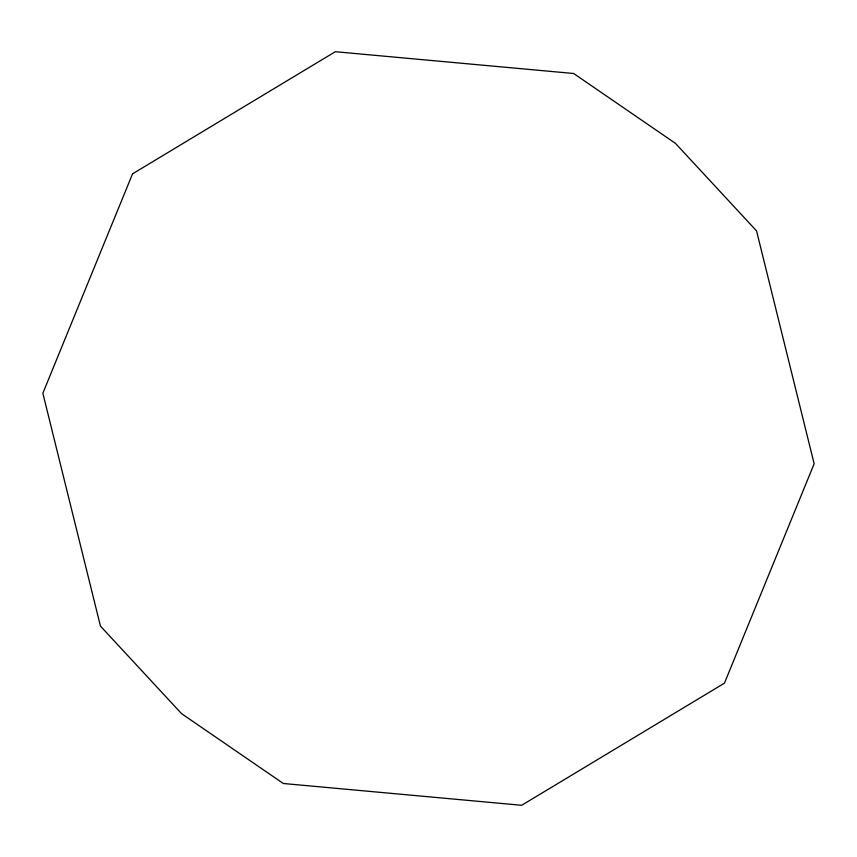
<?xml version="1.0" encoding="UTF-8"?>
<svg xmlns="http://www.w3.org/2000/svg" width="857" height="857" viewBox="0 0 857 857"><rect width="100%" height="100%" fill="white"/><g stroke="black" fill="none" stroke-linecap="round" stroke-linejoin="round"><path stroke-width="1.29" d="M132.556 173.832L42.85 393.234L100.451 626.103L181.555 713.645L283.346 783.502L521.688 805.291L724.444 683.168L814.15 463.766L756.549 230.897L675.445 143.355L573.654 73.498L335.312 51.709L132.556 173.832"/></g></svg>
